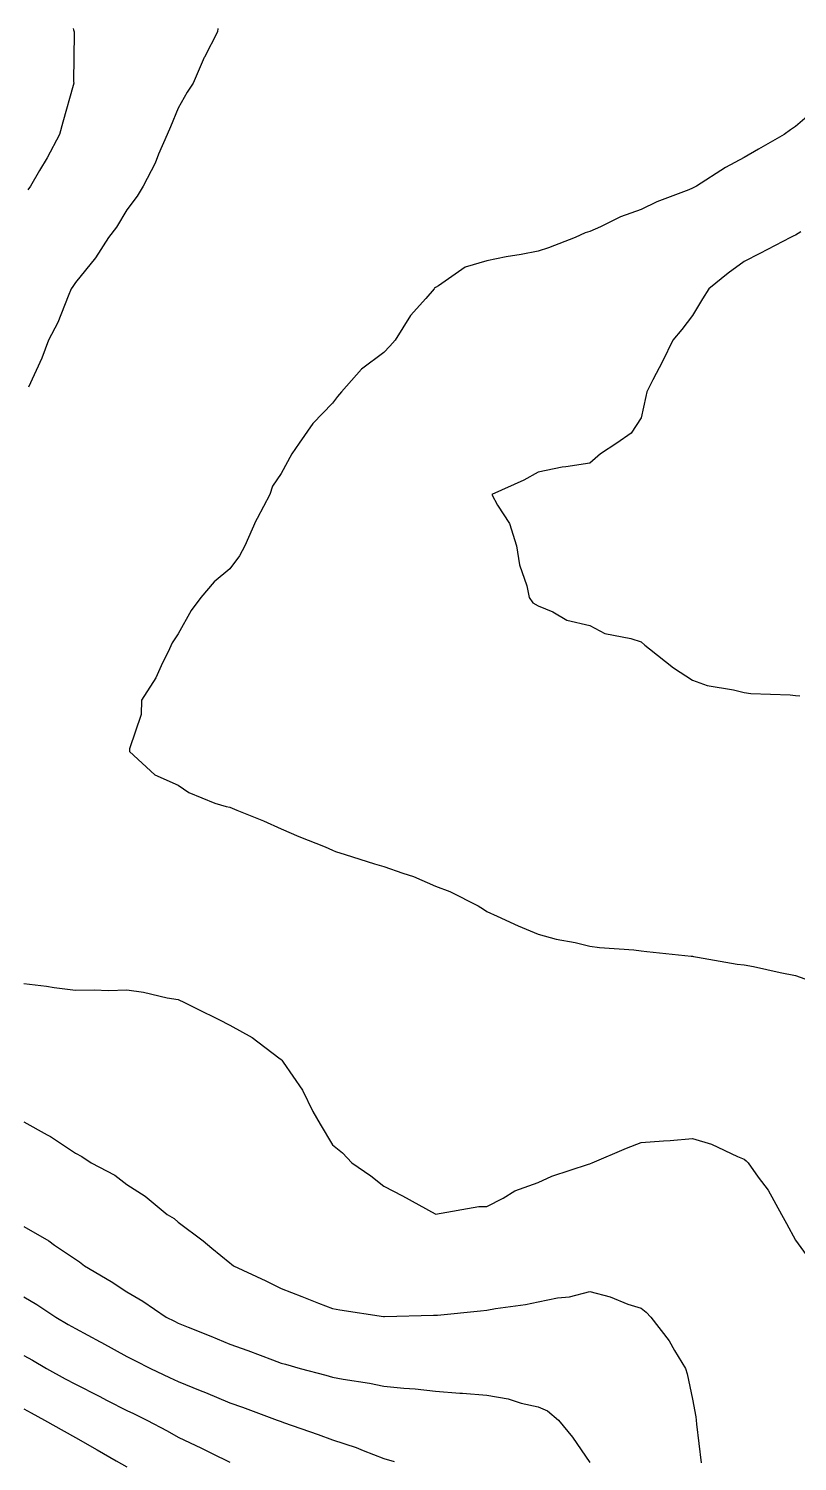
# Model space of a CAD drawing. Header units: inches. Extents: x 29277 to 43569, y 11651 to 22756.
# Drawn here: x 32244 to 33739, y 19969 to 22756 of the extents above; entities that cross this region are included whole.
import ezdxf

# ---------------------------------------------------------------- set-up
doc = ezdxf.new("R2010")
doc.units = ezdxf.units.IN
doc.header["$MEASUREMENT"] = 0
doc.layers.add('test_100m', color=124, linetype='Continuous', lineweight=30, true_color=0x00b06f)
doc.layers.add('test_20m', color=244, linetype='Continuous', lineweight=30, true_color=0xa80019)

msp = doc.modelspace()

# ---------------------------------------------------------------- linework, layer by layer
at = {"layer": 'test_100m'}
for points, elevation in [([(33746, 22360.6), (33735.3, 22354.5), (33732.2, 22353), (33725.4, 22349.9), (33666.2, 22319), (33635.3, 22303.1), (33604.5, 22280.7), (33566.8, 22249.9), (33554.7, 22230.5), (33535.3, 22197.9), (33514.4, 22170.8), (33496.9, 22149.9), (33476.6, 22108.5), (33458.2, 22072.8), (33446.6, 22049.9), (33444.6, 22040.6), (33435.3, 21999), (33416, 21969.2), (33388.1, 21949.9), (33356.1, 21929), (33335.3, 21911.1), (33289, 21903.6), (33281.9, 21903.2), (33235.3, 21893.3), (33207.1, 21878), (33145, 21849.9), (33156.1, 21829.1), (33179.2, 21793.8), (33193, 21749.9), (33198.8, 21713.4), (33212.7, 21672.5), (33217.6, 21649.9), (33224.6, 21639.2), (33235.3, 21633.6), (33263.7, 21621.5), (33290.8, 21605.4), (33335.3, 21595), (33364.8, 21579.4), (33415, 21570.2), (33435.3, 21563.4), (33442.2, 21556.8), (33451.8, 21549.9), (33498.2, 21512.8), (33535.3, 21488.6), (33563.8, 21478.4), (33614.9, 21470.3), (33635.3, 21464.8), (33648.6, 21463.2), (33724.8, 21460.3), (33735.3, 21459.2), (33743.9, 21458.5)], 2500), ([(32235.3, 20289.7), (32260.2, 20274.8), (32297, 20249.9), (32321.3, 20235.9), (32335.3, 20227.7), (32383.5, 20201.7), (32385.8, 20200.4), (32435.3, 20173.3), (32451, 20165.6), (32481.3, 20149.9), (32518.2, 20132.8), (32535.3, 20124.5), (32577.9, 20107.3), (32588.5, 20103.1), (32635.3, 20083.5), (32660.3, 20074.9), (32727.9, 20049.9), (32733.2, 20047.8), (32735.3, 20046.8), (32740.1, 20045.1), (32807.4, 20022), (32835.3, 20011.4), (32881.5, 19996.1), (32894.7, 19990.4), (32935.3, 19975), (32954.8, 19969.4)], 2400)]:
    msp.add_lwpolyline(points, dxfattribs=dict(at, elevation=elevation))
at = {"layer": 'test_20m'}
for points, elevation in [([(32331.2, 22756), (32331.8, 22753.4), (32332.7, 22749.9), (32332.8, 22747.4), (32331.9, 22653.3), (32332, 22649.9), (32330.7, 22645.3), (32310.8, 22574.4), (32304.1, 22549.9), (32280.5, 22504.7), (32265.5, 22480.1), (32247.8, 22449.9), (32242.9, 22442.3)], 2440), ([(32612.4, 22756), (32611.6, 22749.9), (32586.2, 22700.8), (32585.5, 22699.6), (32564.4, 22649.9), (32552.6, 22632.6), (32535.3, 22601.4), (32520, 22565.1), (32513.9, 22549.9), (32497.1, 22511.7), (32490.4, 22494.7), (32466.8, 22449.9), (32455.3, 22429.9), (32435.3, 22403.9), (32415.1, 22370), (32399.4, 22349.9), (32374.7, 22310.5), (32335.3, 22262.6), (32330.6, 22254.6), (32327.3, 22249.9), (32321.1, 22235.7), (32301, 22184.2), (32283.1, 22149.9), (32270, 22115.1), (32244.4, 22058.9)], 2460), ([(33780.5, 22604.6), (33735.3, 22566), (33725.8, 22559.3), (33713.1, 22549.9), (33663.7, 22521.4), (33635.3, 22505.4), (33599, 22486.2), (33542.6, 22449.9), (33537.8, 22447.3), (33535.3, 22445.8), (33528.2, 22442.8), (33466, 22419.1), (33435.3, 22404.4), (33395, 22390.2), (33356.1, 22370.7), (33335.3, 22361.5), (33326.5, 22358.7), (33307.2, 22349.9), (33255.4, 22329.8), (33235.3, 22323.1), (33202.3, 22316.9), (33172.6, 22312.5), (33135.3, 22304.6), (33093.3, 22291.9), (33041.4, 22256), (33035.3, 22252.6), (33033.8, 22251.4), (33033, 22249.9), (33016.8, 22231.4), (32987, 22198.2), (32957, 22149.9), (32946.8, 22138.3), (32935.3, 22126.2), (32891.6, 22093.6), (32852.6, 22049.9), (32844.9, 22040.3), (32835.3, 22027.3), (32797.1, 21988.1), (32770.5, 21949.9), (32756, 21929.2), (32735.3, 21890.8), (32718.8, 21866.3), (32713.2, 21849.9), (32688.4, 21803), (32686.1, 21799), (32664.5, 21749.9), (32654.4, 21730.8), (32635.3, 21705.1), (32605, 21680.1), (32579.3, 21649.9), (32560.7, 21624.5), (32535.3, 21579.2), (32523.5, 21561.7), (32518.4, 21549.9), (32501.9, 21516.5), (32491.9, 21493.2), (32463.9, 21449.9), (32463.3, 21421.9), (32440.8, 21355.4), (32440.6, 21349.9), (32489.8, 21304.4), (32535.3, 21284.6), (32555.9, 21270.5), (32606.3, 21249.9), (32628.6, 21243.2), (32635.3, 21241.7), (32649.3, 21235.8), (32700.9, 21215.5), (32735.3, 21199.8), (32769.9, 21184.5), (32820.8, 21164.4), (32835.3, 21158.4), (32841.3, 21155.9), (32859.6, 21149.9), (32916.9, 21131.5), (32935.3, 21126.6), (32971.8, 21113.3), (32992.4, 21107), (33035.3, 21088.4), (33063.4, 21078), (33118.3, 21049.9), (33128.8, 21043.4), (33135.3, 21038.8), (33155.2, 21030), (33196.2, 21010.8), (33235.3, 20994.8), (33270.3, 20984.9), (33306.9, 20978.3), (33335.3, 20971.5), (33354.6, 20969.2), (33420.9, 20964.3), (33435.3, 20962.7), (33446.4, 20961), (33532.8, 20952.3), (33535.3, 20952), (33536.9, 20951.5), (33545, 20949.9), (33622, 20936.6), (33635.3, 20935.2), (33653.5, 20931.7), (33705.4, 20920), (33735.3, 20914.5), (33782.9, 20897.5)], 2480), ([(33746, 22360.6), (33735.3, 22354.5), (33732.2, 22353), (33725.4, 22349.9), (33666.2, 22319), (33635.3, 22303.1), (33604.5, 22280.7), (33566.8, 22249.9), (33554.7, 22230.5), (33535.3, 22197.9), (33514.4, 22170.8), (33496.9, 22149.9), (33476.6, 22108.5), (33458.2, 22072.8), (33446.6, 22049.9), (33444.6, 22040.6), (33435.3, 21999), (33416, 21969.2), (33388.1, 21949.9), (33356.1, 21929), (33335.3, 21911.1), (33289, 21903.6), (33281.9, 21903.2), (33235.3, 21893.3), (33207.1, 21878), (33145, 21849.9), (33156.1, 21829.1), (33179.2, 21793.8), (33193, 21749.9), (33198.8, 21713.4), (33212.7, 21672.5), (33217.6, 21649.9), (33224.6, 21639.2), (33235.3, 21633.6), (33263.7, 21621.5), (33290.8, 21605.4), (33335.3, 21595), (33364.8, 21579.4), (33415, 21570.2), (33435.3, 21563.4), (33442.2, 21556.8), (33451.8, 21549.9), (33498.2, 21512.8), (33535.3, 21488.6), (33563.8, 21478.4), (33614.9, 21470.3), (33635.3, 21464.8), (33648.6, 21463.2), (33724.8, 21460.3), (33735.3, 21459.2), (33743.9, 21458.5)], 2500), ([(32235.3, 20898.8), (32279.3, 20893.9), (32294.2, 20891), (32335.3, 20885.6), (32372.1, 20886.7), (32399.9, 20885.3), (32435.3, 20886.6), (32467.7, 20882.3), (32513.9, 20871.3), (32535.3, 20867.9), (32547.6, 20862.2), (32571.9, 20849.9), (32614, 20828.6), (32635.3, 20817.6), (32679.1, 20793.7), (32730.8, 20754.4), (32735.3, 20751.1), (32736, 20750.6), (32736.7, 20749.9), (32739.1, 20746), (32776.8, 20691.4), (32796.8, 20649.9), (32810.9, 20625.5), (32835.3, 20584.8), (32854.7, 20569.3), (32872.9, 20549.9), (32910, 20524.6), (32935.3, 20504.7), (32971, 20485.6), (33034.5, 20450.7), (33035.3, 20450.2), (33035.6, 20450.2), (33120, 20465.2), (33135.3, 20465.1), (33166.9, 20481.5), (33189.9, 20495.3), (33235.3, 20512), (33261.3, 20523.9), (33332.8, 20547.4), (33335.3, 20548.4), (33336.5, 20548.7), (33340.2, 20549.9), (33406.6, 20578.6), (33435.3, 20589.7), (33478.5, 20593.1), (33491.5, 20593.6), (33535.3, 20597.3), (33571.9, 20586.5), (33622.8, 20562.4), (33635.3, 20557.5), (33639.4, 20554), (33643.2, 20549.9), (33662.9, 20522.2), (33682.1, 20496.7), (33707.9, 20449.9), (33717.7, 20432.3), (33735.3, 20399.9), (33756.4, 20371)], 2460), ([(32235.3, 20629.9), (32280.7, 20604.5), (32286.7, 20601.3), (32335.3, 20569), (32348.1, 20562.7), (32366.2, 20549.9), (32411.7, 20526.3), (32435.3, 20508.2), (32470.8, 20485.4), (32513.7, 20449.9), (32527.2, 20441.8), (32535.3, 20435), (32583.9, 20398.5), (32600.9, 20384.3), (32635.3, 20355.9), (32638.7, 20353.3), (32643, 20349.9), (32705.7, 20320.3), (32735.3, 20305.5), (32775.3, 20289.9), (32807.8, 20277.4), (32835.3, 20266.7), (32849.6, 20264.3), (32934.1, 20251.1), (32935.3, 20250.9), (32936.3, 20250.9), (33031.5, 20253.7), (33035.3, 20253.7), (33039.5, 20254.1), (33122.9, 20262.3), (33135.3, 20263.6), (33152.2, 20266.8), (33210.5, 20274.6), (33235.3, 20280), (33272.7, 20287.3), (33295.9, 20289.2), (33335.3, 20299.6), (33375, 20289.6), (33409.7, 20275.4), (33435.3, 20267.2), (33445, 20259.6), (33454, 20249.9), (33489.6, 20204.2), (33500.1, 20185), (33521.2, 20149.9), (33524.9, 20139.5), (33535.3, 20090.4), (33541.6, 20056.2), (33542.4, 20049.9), (33543.2, 20042), (33552.1, 19966.7)], 2440), ([(32235.3, 20426.2), (32283.7, 20398.3), (32295, 20390.2), (32335.3, 20362.5), (32343, 20357.6), (32352.9, 20349.9), (32404.8, 20319.4), (32435.3, 20299), (32466.2, 20280.8), (32512.1, 20249.9), (32527.7, 20242.3), (32535.3, 20238.5), (32554.6, 20230.6), (32598.6, 20213.2), (32635.3, 20197.5), (32670.4, 20185), (32718.3, 20166.9), (32735.3, 20160.6), (32743.7, 20158.3), (32772.6, 20149.9), (32822.3, 20136.9), (32835.3, 20133.2), (32856, 20129.2), (32906.9, 20121.5), (32935.3, 20115.5), (32973.7, 20111.5), (32995.9, 20110.5), (33035.3, 20105.8), (33082.8, 20102.4), (33087.8, 20102.4), (33135.3, 20098.4), (33176.7, 20091.3), (33202.3, 20082.9), (33235.3, 20075.5), (33252.9, 20067.5), (33274.6, 20049.9), (33302.1, 20016.7), (33335.3, 19967.2)], 2420), ([(32235.3, 20289.7), (32260.2, 20274.8), (32297, 20249.9), (32321.3, 20235.9), (32335.3, 20227.7), (32383.5, 20201.7), (32385.8, 20200.4), (32435.3, 20173.3), (32451, 20165.6), (32481.3, 20149.9), (32518.2, 20132.8), (32535.3, 20124.5), (32577.9, 20107.3), (32588.5, 20103.1), (32635.3, 20083.5), (32660.3, 20074.9), (32727.9, 20049.9), (32733.2, 20047.8), (32735.3, 20046.8), (32740.1, 20045.1), (32807.4, 20022), (32835.3, 20011.4), (32881.5, 19996.1), (32894.7, 19990.4), (32935.3, 19975), (32954.8, 19969.4)], 2400), ([(32235.3, 20175.6), (32251.6, 20166.2), (32279, 20149.9), (32315.4, 20130), (32335.3, 20119.3), (32381.5, 20096.1), (32397.1, 20088.1), (32435.3, 20068.6), (32448, 20062.6), (32474.2, 20049.9), (32514, 20028.6), (32535.3, 20016.8), (32580.5, 19995.1), (32599.9, 19985.3), (32635.3, 19967.6)], 2380), ([(32235.3, 20071.5), (32249.3, 20063.9), (32275.5, 20049.9), (32313.7, 20028.3), (32335.3, 20015.9), (32377.6, 19992.2), (32414.8, 19970.3), (32435.3, 19958.5)], 2360)]:
    msp.add_lwpolyline(points, dxfattribs=dict(at, elevation=elevation))

doc.saveas('drawing.dxf')
